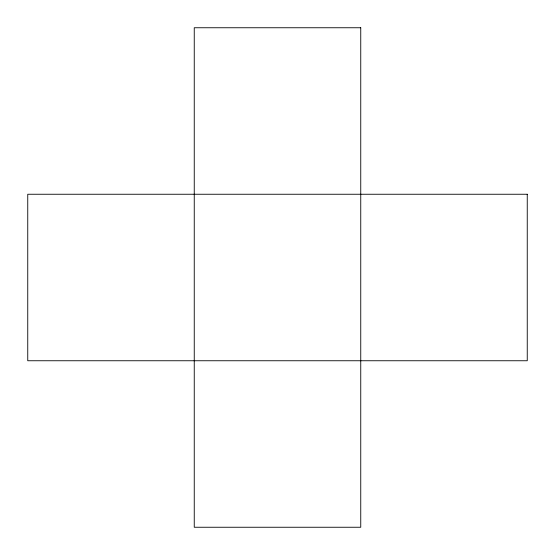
<?xml version="1.0" encoding="UTF-8"?>
<svg xmlns="http://www.w3.org/2000/svg" width="555" height="555" viewBox="0 0 555 555"><rect width="100%" height="100%" fill="white"/><g stroke="black" fill="none" stroke-linecap="round" stroke-linejoin="round"><path stroke-width="0.83" d="M360.75 27.75L194.25 27.75L194.25 527.25L360.75 527.25L360.75 27.75M527.25 194.25L27.75 194.25L27.75 360.75L527.25 360.75L527.25 194.25"/></g></svg>
